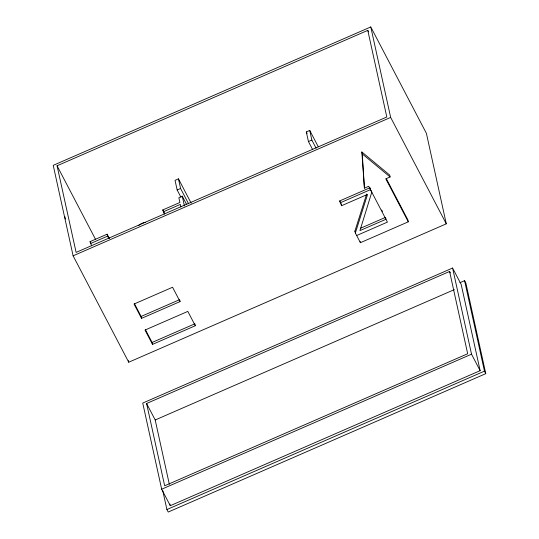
<?xml version="1.0" encoding="UTF-8"?>
<svg xmlns="http://www.w3.org/2000/svg" width="539" height="539" viewBox="0 0 539 539"><rect width="100%" height="100%" fill="white"/><g stroke="black" fill="none" stroke-linecap="round" stroke-linejoin="round"><path stroke-width="0.81" d="M386.173 178.389L407.868 219.899L408.292 221.819L360.416 242.691L355.349 233.01L354.931 231.083L366.641 194.033M355.349 233.01L367.564 194.384L341.611 205.696L339.705 200.932L370.084 187.693M370.778 26.95L53.226 165.345L73.109 255.823L128.733 362.221L446.285 223.826L426.403 133.349L370.778 26.95L390.66 117.428L446.285 223.826M367.78 30.366L386.813 116.997L76.107 252.4L57.067 165.776L367.78 30.366L368.555 31.848M191.183 203.19L178.463 178.854L175.04 180.343L177.156 189.971L180.976 197.281M312.66 149.64L308.436 141.555L306.32 131.927L309.743 130.438L318.266 146.743M177.156 189.971L180.578 188.475L178.463 178.854M186.474 204.22L182.27 196.176L178.847 197.672L179.905 202.482L162.785 209.941L164.355 214.064M308.436 141.555L311.859 140.066L309.743 130.438M91.61 245.791L90.026 241.654L107.146 234.189L109.444 238.575M90.451 243.574L107.571 236.116L107.146 234.189M163.209 211.867L180.329 204.409L180.861 206.855M73.109 255.823L390.66 117.428M408.292 221.819L385.816 178.833L390.101 176.967L389.677 175.04L361.851 151.978L364.418 188.158L368.703 186.292L387.426 222.115L356.67 235.523M340.129 202.859L370.509 189.62L370.226 188.34M179.635 299.657L180.06 301.584L141.541 318.367L141.117 316.447L178.867 299.994M360.281 228.361L385.526 217.358L385.944 219.279L359.937 230.618L371.822 192.133L370.509 189.62M195.024 324.444L195.307 325.731L152.51 344.381L152.086 342.454L194.882 323.804M452.592 268.038L142.741 403.071L161.673 489.217L170.284 505.697L480.141 370.664L461.209 284.518L452.592 268.038L471.524 354.184L480.141 370.664M449.587 271.454L467.677 353.752L164.671 485.801L146.588 403.502L449.587 271.454L450.341 272.889M459.956 282.685L464.584 280.671L465.891 283.177L485.774 373.655L168.222 512.05L166.908 509.544L162.751 490.625M169.347 484.352L155.198 419.982L454.35 289.611M161.673 489.217L471.524 354.184M166.908 509.544L484.467 371.149L464.584 280.671M361.851 151.978L362.275 153.905L390.101 176.967M484.467 371.149L485.774 373.655M381.652 209.954L382.421 211.416M311.859 140.066L316.083 148.144M306.32 131.927L307.095 133.409M339.705 200.932L340.446 202.354M354.931 231.083L355.585 232.343M180.578 188.475L188.603 203.83M162.785 209.941L164.698 213.599M195.307 325.731L187.815 311.401L145.018 330.05L152.51 344.381M180.06 301.584L172.568 287.253L134.049 304.036L141.541 318.367M107.571 236.116L108.716 238.305M134.373 303.545L141.117 316.447M145.348 329.558L152.086 342.454M57.067 165.776L95.477 239.242M90.026 241.654L90.801 243.123M146.588 403.502L155.198 419.982M360.133 241.405L360.416 242.691M341.187 203.769L341.611 205.696M182.27 196.176L184.412 205.938M169.926 504.059L170.284 505.697M128.37 360.578L128.733 362.221M64.848 216.611L65.381 219.036M362.275 153.905L364.418 188.158M138.536 225.679A11.757 10.012 -12.4 0 1 145.2 222.311"/></g></svg>
